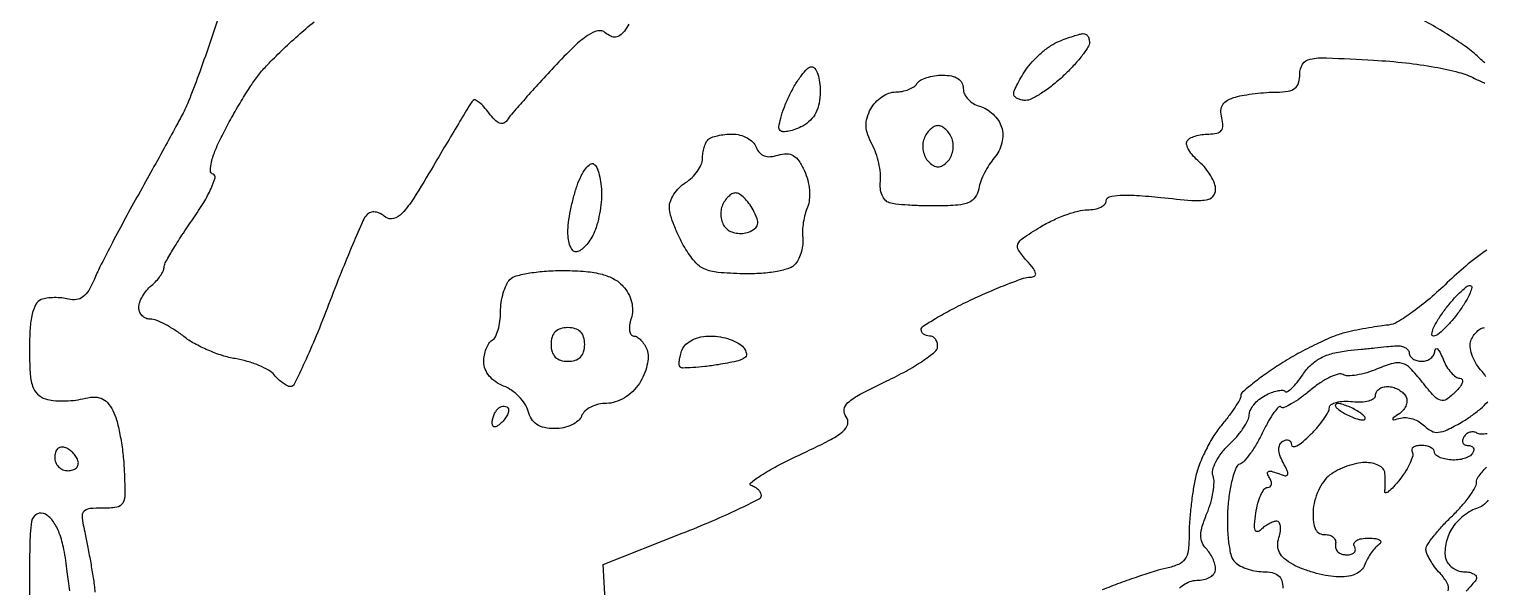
# Model space of a CAD drawing. Extents: x 0 to 102, y 0 to 135.
# Drawn here: x 0 to 14.63, y 107.97 to 113.57 of the extents above; entities that cross this region are included whole.
import ezdxf

# ---------------------------------------------------------------- set-up
doc = ezdxf.new("R2010")
doc.units = 0
doc.header["$MEASUREMENT"] = 0

msp = doc.modelspace()

# ---------------------------------------------------------------- linework, layer by layer
for points in [[(1.93012, 113.787, -0.005276), (1.823516, 113.460693, -0.005688), (1.712603, 113.144833, -0.005392), (1.611475, 112.876048, -0.027005), (1.545213, 112.7295, -0.004491), (1.473262, 112.593827, -0.001159), (1.35473, 112.376295, -0.001179), (1.218388, 112.12884, -0.0012), (1.081686, 111.8835, 0.003889), (0.947378, 111.639378, 0.004005), (0.818218, 111.395577, 0.003875), (0.709602, 111.182503, 0.016992), (0.650754, 111.054084, -0.036331), (0.596096, 110.946038, -0.094382), (0.538236, 110.881277, -0.128258), (0.472371, 110.853562, -0.100068), (0.394569, 110.857948, 0.03888), (0.325723, 110.870337, 0.029157), (0.248745, 110.873575, 0.029791), (0.175506, 110.868011, 0.057819), (0.11874, 110.853462, 0.180884), (0.065549, 110.806403, 0.063503), (0.028863, 110.709456, 0.042431), (0.006718, 110.563044, 0.016327), (0, 110.35735, 0.013385), (0.006425, 110.117395, 0.064753), (0.031169, 109.983592, 0.122352), (0.080465, 109.904203, 0.116596), (0.162005, 109.855383, 0.051851), (0.239231, 109.83943, 0.026189), (0.338621, 109.83468, 0.025693), (0.44282, 109.840521, 0.034648), (0.535754, 109.857109, -0.045483), (0.642673, 109.873816, -0.109263), (0.721469, 109.861619, -0.118599), (0.783793, 109.818307, -0.059064), (0.839146, 109.739006, -0.057368), (0.875899, 109.646125, -0.017443), (0.910057, 109.498439, -0.017217), (0.937051, 109.328998, -0.017978), (0.951848, 109.160529, -0.009553), (0.960293, 108.901134, -0.127095), (0.937821, 108.809066, -0.236251), (0.877677, 108.766619, -0.041571), (0.735457, 108.757007, 0.025702), (0.609604, 108.752502, 0.158569), (0.550756, 108.727504, 0.223099), (0.528924, 108.678029, 0.055198), (0.541061, 108.587807, -0.01105), (0.561392, 108.497696, -0.003405), (0.588102, 108.361025, -0.003405), (0.615906, 108.207686, -0.003731), (0.640749, 108.05859, -0.019792), (0.658226, 107.911253, -0.019874)], [(6.029146, 113.62395, -0.04242), (5.983008, 113.553307, -0.06465), (5.938292, 113.509219, -0.141253), (5.893798, 113.492035, -0.136904), (5.846029, 113.500935, -0.059169), (5.791239, 113.536405, 0.232278), (5.716669, 113.554358, 0.092808), (5.617508, 113.511814, 0.045854), (5.4797, 113.399915, 0.011051), (5.273713, 113.189615, 0.003343), (5.112606, 113.015374, 0.004307), (4.967049, 112.853038, 0.003307), (4.84726, 112.715275, 0.03733), (4.80439, 112.65703, -0.150358), (4.76978, 112.627133, -0.20051), (4.728688, 112.626385, -0.108789), (4.679542, 112.659597, -0.032112), (4.620957, 112.729779, 0.024711), (4.571038, 112.791411, 0.042899), (4.523102, 112.836505, 0.057466), (4.483506, 112.861016, 0.335594), (4.46101, 112.856267, 0.04177), (4.4368, 112.823178, 0.000841), (4.328933, 112.645851, 0.001986), (4.204024, 112.43787, 0.001332), (4.062814, 112.199171, -0.007403), (3.865014, 111.873892, -0.04759), (3.747683, 111.721539, -0.133503), (3.660414, 111.667554, -0.250362), (3.581335, 111.683756, 0.057281), (3.528377, 111.718323, 0.086195), (3.47569, 111.734154, 0.10633), (3.428975, 111.729846, 0.135056), (3.392711, 111.706485, 0.078897), (3.35422, 111.646768, 0.003188), (3.251659, 111.409956, 0.005519), (3.134693, 111.126445, 0.003874), (3.00903, 110.80485, -0.006703), (2.88341, 110.488654, -0.010694), (2.766707, 110.2223, -0.004787), (2.662087, 110.002312, -0.286826), (2.626392, 109.98, -0.118187), (2.593839, 109.987803, -0.036341), (2.550305, 110.01409, -0.034091), (2.504252, 110.051638, -0.031485), (2.462404, 110.096051, 0.090229), (2.405259, 110.143998, 0.030516), (2.307415, 110.192124, 0.029196), (2.190433, 110.233206, 0.029628), (2.07003, 110.260145, -0.03724), (1.940512, 110.291199, -0.023989), (1.795843, 110.345279, -0.0241), (1.658655, 110.412209, -0.041131), (1.552375, 110.482495, 0.022911), (1.459062, 110.549211, 0.024419), (1.361949, 110.605598, 0.024964), (1.274224, 110.645546, 0.09463), (1.215291, 110.6568, -0.099967), (1.171217, 110.665701, -0.098158), (1.133725, 110.691034, -0.097723), (1.108613, 110.728863, -0.098117), (1.0998, 110.773341, -0.086594), (1.108918, 110.825597, -0.04354), (1.137077, 110.886585, -0.041499), (1.178144, 110.946291, -0.048188), (1.2267, 110.9952, 0.031936), (1.275264, 111.041042, 0.034366), (1.316323, 111.091644, 0.036664), (1.345041, 111.139588, 0.117124), (1.3536, 111.175626, -0.127355), (1.365781, 111.222675, -0.007592), (1.439545, 111.350947, -0.011017), (1.534099, 111.502066, -0.007883), (1.646179, 111.666991, 0.016736), (1.753154, 111.830559, 0.030853), (1.827099, 111.971205, 0.035658), (1.866066, 112.077604, 0.401972), (1.846988, 112.113837, -0.320409), (1.820376, 112.150421, -0.062251), (1.830352, 112.236338, -0.040693), (1.871738, 112.360695, -0.01682), (1.946737, 112.521564, -0.010289), (2.032115, 112.681452, -0.008252), (2.130341, 112.850044, -0.008356), (2.226373, 113.002961, -0.02095), (2.30283, 113.1102, -0.027382), (2.392555, 113.213329, -0.009049), (2.535046, 113.354838, -0.00898), (2.699013, 113.506333, -0.010074), (2.862251, 113.64601, 0.003917)], [(14.635352, 113.232611, 0.015612), (14.53005, 113.327307, 0.025228), (14.394697, 113.430362, 0.012114), (14.21161, 113.54929, 0.011977), (14.014156, 113.664425, 0.01676)], [(5.797761, 107.710546), (5.770365, 108.190591), (6.565282, 108.505162, 0.006667), (6.870002, 108.630472, 0.010624), (7.126693, 108.746564, 0.004746), (7.338728, 108.850423, 0.283724), (7.3602, 108.885217, 0.132616), (7.352764, 108.912759, 0.066949), (7.330519, 108.941358, 0.05922), (7.2978, 108.966631, 0.054469), (7.259157, 108.984381, -0.59385), (7.253956, 109.013411, -0.027063), (7.35713, 109.08741, -0.021765), (7.520376, 109.181868, -0.010836), (7.734575, 109.287821, 0.008033), (8.039298, 109.436432, 0.05329), (8.180972, 109.528505, 0.159621), (8.228775, 109.602846, 0.241433), (8.212405, 109.676424, -0.214002), (8.192424, 109.748317, -0.176562), (8.230923, 109.818774, -0.060505), (8.354026, 109.903052, -0.009219), (8.621039, 110.035684, 0.015587), (8.815682, 110.135478, 0.022509), (8.980544, 110.236542, 0.019401), (9.105405, 110.328298, 0.21788), (9.132553, 110.38185, 0.078918), (9.12779, 110.422245, 0.093998), (9.110701, 110.456536, 0.105355), (9.084126, 110.479428, 0.125949), (9.0522, 110.4876, -0.073539), (9.019874, 110.49238, -0.087949), (8.992451, 110.506278, -0.100581), (8.974119, 110.526937, -0.132085), (8.9676, 110.551185, -0.252989), (8.985943, 110.585118, -0.009559), (9.112243, 110.664393, -0.015187), (9.271291, 110.753573, -0.009874), (9.460003, 110.847285, -0.008156), (9.656823, 110.936328, -0.010449), (9.84093, 111.011499, -0.008519), (9.996561, 111.068257, -0.08336), (10.065315, 111.0798, 0.130466), (10.106447, 111.090719, 0.328205), (10.11832, 111.117478, 0.112155), (10.09581, 111.165291, 0.018042), (10.029029, 111.244659, -0.033733), (9.946256, 111.349539, -0.250139), (9.939476, 111.410669, -0.151011), (9.986896, 111.469368, -0.01101), (10.163967, 111.582743, -0.026055), (10.286722, 111.649072, -0.023169), (10.420551, 111.705176, -0.023849), (10.545756, 111.74431, -0.063484), (10.63845, 111.756284, 0.046013), (10.711308, 111.763125, 0.06588), (10.772885, 111.783336, 0.085856), (10.814458, 111.813017, 0.197377), (10.8288, 111.847934, -0.342637), (10.858366, 111.886013, -0.047902), (10.963653, 111.902428, -0.031295), (11.131302, 111.901818, -0.010119), (11.3787, 111.880378, 0.006908), (11.688802, 111.851496, 0.055355), (11.83197, 111.856014, 0.166189), (11.901131, 111.891277, 0.194893), (11.9286, 111.959072, 0.092317), (11.916901, 112.021896, 0.041496), (11.880171, 112.097707, 0.039212), (11.826817, 112.17364, 0.042981), (11.763734, 112.237819, -0.035153), (11.703756, 112.29696, -0.049432), (11.659916, 112.357933, -0.060441), (11.63685, 112.411912, -0.212276), (11.641827, 112.448491, -0.132832), (11.670348, 112.475227, -0.04479), (11.723301, 112.497582, -0.040814), (11.789078, 112.512869, -0.036712), (11.85886, 112.518, 0.051088), (11.940248, 112.526338, 0.172584), (11.985245, 112.553677, 0.180158), (12.001745, 112.602398, 0.056513), (11.990595, 112.679903, -0.072769), (11.98211, 112.756385, -0.137468), (12.000779, 112.815067, -0.126138), (12.048766, 112.858761, -0.056433), (12.128778, 112.890248, -0.023828), (12.21452, 112.908929, -0.011852), (12.324613, 112.924799, -0.011736), (12.439696, 112.935881, -0.016892), (12.54195, 112.939845, 0.036777), (12.657881, 112.948963, 0.128724), (12.72612, 112.978463, 0.160752), (12.762581, 113.033163, 0.067391), (12.7746, 113.121934, -0.141673), (12.803395, 113.221518, -0.208829), (12.877654, 113.271899, -0.056522), (13.044234, 113.283821, -0.00387), (13.517637, 113.260503, -0.013065), (13.840544, 113.233613, -0.01731), (14.132415, 113.191341, -0.018979), (14.374045, 113.13822, -0.055781), (14.532837, 113.077396, 0.021769), (14.637276, 113.029027, 0.042023)], [(14.654164, 111.35236, 0.017357), (14.443786, 111.190788, 0.020888), (14.258215, 111.024246, -0.017023), (14.084824, 110.866199, -0.020444), (13.911054, 110.73016, -0.019597), (13.757616, 110.628722, -0.113558), (13.666015, 110.598488, 0.01429), (13.582238, 110.588282, 0.005944), (13.469764, 110.569935, 0.005875), (13.349686, 110.547422, 0.007558), (13.2399, 110.523769, 0.041026), (13.115083, 110.48388, 0.014288), (12.94261, 110.406878, 0.014081), (12.756719, 110.310894, 0.01595), (12.58425, 110.208283, 0.010534), (12.430269, 110.105259, 0.015684), (12.300443, 110.008174, 0.010694), (12.198646, 109.923323, 0.21695), (12.1824, 109.887643, -0.133001), (12.172363, 109.850579, -0.013459), (12.123737, 109.772293, -0.016104), (12.05918, 109.680891, -0.012157), (11.982697, 109.584641, 0.037251), (11.901743, 109.471558, 0.023376), (11.82372, 109.328768, 0.023428), (11.759747, 109.180158, 0.039092), (11.721933, 109.0494, 0.015059), (11.698597, 108.916052, 0.009557), (11.679086, 108.759542, 0.009598), (11.665809, 108.605022, 0.017489), (11.661815, 108.478451, -0.03174), (11.652949, 108.330926, -0.121734), (11.620295, 108.245667, -0.140335), (11.554614, 108.192127, -0.047635), (11.436129, 108.154192, 0.021041), (11.320754, 108.123902, 0.006714), (11.151816, 108.06937, 0.006686), (10.96507, 108.003513, 0.007412), (10.7865, 107.934819, 0.012709)], [(14.646708, 110.078818, 0.04415), (14.5935, 110.1492, -0.051855), (14.540817, 110.221161, -0.051794), (14.504044, 110.302449, -0.056673), (14.487563, 110.380496, -0.115838), (14.495984, 110.442149, -0.054301), (14.521557, 110.491887, -0.057212), (14.556861, 110.533998, -0.063884), (14.596079, 110.562664, -0.126572), (14.633145, 110.5722, -0.095925)], [(11.566748, 107.953573, -0.06679), (11.620656, 107.995851, -0.063256), (11.687302, 108.024449, -0.069863), (11.756745, 108.0342, 0.062134), (11.822457, 108.042397, 0.08044), (11.878118, 108.066507, 0.097928), (11.915371, 108.102236, 0.153961), (11.9286, 108.14418, 0.070727), (11.921613, 108.193325, 0.038874), (11.900161, 108.250292, 0.037841), (11.868842, 108.305825, 0.049102), (11.831787, 108.350973, -0.102165), (11.792029, 108.411423, -0.101692), (11.779378, 108.482778, -0.068467), (11.794716, 108.575495, -0.023013), (11.841421, 108.704774, 0.028602), (11.878784, 108.811925, 0.029666), (11.903139, 108.921349, 0.03106), (11.912599, 109.017974, 0.100814), (11.902045, 109.081175, -0.15734), (11.898818, 109.140561, -0.053661), (11.930016, 109.22219, -0.046991), (11.986395, 109.310893, -0.039147), (12.061611, 109.393541, 0.025803), (12.140225, 109.475428, 0.029102), (12.206667, 109.561885, 0.030241), (12.25374, 109.641028, 0.119594), (12.267, 109.69567, -0.117218), (12.278399, 109.743624, -0.054438), (12.313435, 109.797628, -0.049683), (12.364609, 109.848989, -0.049177), (12.425077, 109.889447, -0.02971), (12.488677, 109.918769, -0.040671), (12.549045, 109.936869, -0.046267), (12.598522, 109.942711, -0.205433), (12.625117, 109.932083, 0.350155), (12.650127, 109.929276, 0.047332), (12.69497, 109.963824, 0.037953), (12.748476, 110.021967, 0.021998), (12.803988, 110.099066, -0.059751), (12.885048, 110.195421, -0.065946), (12.984145, 110.266218, -0.059391), (13.107066, 110.313894, -0.036848), (13.259597, 110.341285, -0.000337), (13.392473, 110.355066, -0.000317), (13.528171, 110.368961, -0.000315), (13.648528, 110.381131, -0.001095), (13.72635, 110.388778, -0.055126), (13.782995, 110.387964, -0.079978), (13.83091, 110.373971, -0.104893), (13.862878, 110.349529, -0.17913), (13.8744, 110.3184, 0.148195), (13.884177, 110.286137, 0.098894), (13.911677, 110.258651, 0.082425), (13.952786, 110.240119, 0.064853), (14.0013, 110.2338, 0.081167), (14.050177, 110.241787, 0.087852), (14.092498, 110.264864, 0.095222), (14.121801, 110.299201, 0.117011), (14.133562, 110.33955, -0.209872), (14.143415, 110.359217, -0.392017), (14.159825, 110.358321, -0.077688), (14.185494, 110.321901, -0.019179), (14.215436, 110.25495, 0.03936), (14.251604, 110.182108, 0.047308), (14.2969, 110.120515, 0.054107), (14.344085, 110.077943, 0.157776), (14.385317, 110.0646, -0.271545), (14.407399, 110.051652, -0.211269), (14.410057, 110.023398, -0.08427), (14.385954, 109.978294, -0.031629), (14.338425, 109.924339, -0.044231), (14.250943, 109.851102, -0.229249), (14.190418, 109.841466, -0.13849), (14.126149, 109.882485, -0.013594), (14.006535, 110.024402, 0.021477), (13.885057, 110.164006, 0.132753), (13.804594, 110.213096, 0.143549), (13.713489, 110.212977, 0.026566), (13.55366, 110.156515, -0.025696), (13.447589, 110.118837, -0.031278), (13.344907, 110.095076, -0.032691), (13.258353, 110.086434, -0.147997), (13.209869, 110.099317, 0.212564), (13.162158, 110.105782, 0.040509), (13.078364, 110.073745, 0.036849), (12.979578, 110.017206, 0.02651), (12.878104, 109.940625, -0.017469), (12.779477, 109.863355, -0.027774), (12.68947, 109.805141, -0.026574), (12.615948, 109.768216, -0.308705), (12.585916, 109.773884, 0.420079), (12.561151, 109.773637, 0.03395), (12.514823, 109.718359, 0.029974), (12.460516, 109.633584, 0.016687), (12.404234, 109.524528, -0.02022), (12.344271, 109.410327, -0.024662), (12.278808, 109.308923, -0.02436), (12.216657, 109.230678, -0.133043), (12.172046, 109.201049, 0.220965), (12.134053, 109.165177, 0.028683), (12.097843, 109.056571, 0.02904), (12.068188, 108.914936, 0.020399), (12.050701, 108.752963, 0.021301), (12.046652, 108.585382, 0.02488), (12.057496, 108.426601, 0.024988), (12.07976, 108.295255, 0.119274), (12.112973, 108.227418, 0.087056), (12.161985, 108.185766, 0.043479), (12.235723, 108.150706, 0.041409), (12.320635, 108.126826, 0.047881), (12.404259, 108.1188, -0.049996), (12.496804, 108.109523, -0.121804), (12.558343, 108.080384, -0.142822), (12.593369, 108.029451, -0.079844), (12.6054, 107.954593, -0.041429)], [(14.659899, 109.505431, -0.046228), (14.596722, 109.500186, -0.136848), (14.555297, 109.512168, 0.110878), (14.521844, 109.523728, 0.100005), (14.485302, 109.520523, 0.094771), (14.451287, 109.502995, 0.088338), (14.425153, 109.47378, 0.086767), (14.41202, 109.440945, 0.165631), (14.415408, 109.413057, 0.179156), (14.434681, 109.394478, 0.103494), (14.4666, 109.3878, -0.092754), (14.498953, 109.381746, -0.171212), (14.51902, 109.36453, -0.174401), (14.523629, 109.338798, -0.096671), (14.512227, 109.308583, -0.12701), (14.481482, 109.279094, -0.053415), (14.428437, 109.256344, -0.048179), (14.363452, 109.243025, -0.045293), (14.295734, 109.241987, -0.037536), (14.231587, 109.251696, -0.054159), (14.177413, 109.270462, -0.068737), (14.140241, 109.29476, -0.21696), (14.1282, 109.321203, 0.189552), (14.1182, 109.346633, 0.088705), (14.089456, 109.368237, 0.068521), (14.046782, 109.38289, 0.04852), (13.996307, 109.3878, 0.049341), (13.948636, 109.383084, 0.107366), (13.915106, 109.368467, 0.183704), (13.900888, 109.346878, 0.195596), (13.90509, 109.321985, -0.209191), (13.910566, 109.283447, -0.038138), (13.885435, 109.214069, -0.035312), (13.841164, 109.131934, -0.025543), (13.78106, 109.047035, -0.014947), (13.718477, 108.97228, -0.03985), (13.668302, 108.924185, -0.129379), (13.640005, 108.911301, -0.508996), (13.628495, 108.9225, 0.021943), (13.632449, 108.962449, 0.010909), (13.634127, 109.013313, 0.010806), (13.633574, 109.066187, 0.015598), (13.630618, 109.11285, 0.166855), (13.612423, 109.153042, 0.085193), (13.567628, 109.186746, 0.069184), (13.503808, 109.2091, 0.053275), (13.43025, 109.215909, 0.051093), (13.345602, 109.206026, 0.030742), (13.248336, 109.178079, 0.030558), (13.154047, 109.137952, 0.046123), (13.078268, 109.090902, 0.077104), (13.015803, 109.026364, 0.045333), (12.961893, 108.933197, 0.044099), (12.923893, 108.827732, 0.056691), (12.909068, 108.7258, 0.03296), (12.912851, 108.616926, 0.09277), (12.934232, 108.54412, 0.148936), (12.973108, 108.503735, 0.144393), (13.0284, 108.491258, -0.084413), (13.075254, 108.486388, -0.118773), (13.11181, 108.466015, -0.134002), (13.132253, 108.433373, -0.12324), (13.13415, 108.39375, 0.127531), (13.13642, 108.353475, 0.125265), (13.157956, 108.319064, 0.109766), (13.196118, 108.295997, 0.081436), (13.244893, 108.288, 0.066118), (13.291561, 108.294198, 0.138808), (13.322683, 108.312851, 0.191142), (13.333632, 108.340482, 0.139169), (13.3245, 108.3726, -0.229941), (13.321227, 108.404716, -0.175006), (13.344247, 108.432214, -0.092833), (13.395519, 108.450477, -0.040942), (13.467557, 108.455905, -0.028461), (13.53819, 108.451411, -0.106634), (13.579961, 108.436967, -0.328211), (13.588557, 108.416123, -0.183849), (13.572129, 108.392455, 0.059579), (13.533674, 108.358765, 0.029346), (13.493056, 108.307883, 0.028625), (13.456574, 108.249403, 0.037009), (13.430411, 108.191831, -0.112981), (13.392728, 108.134009, -0.091531), (13.330869, 108.092978, -0.073484), (13.245912, 108.070704, -0.04294), (13.140482, 108.068186, -0.032485), (13.034814, 108.081668, -0.020893), (12.914591, 108.110277, -0.020996), (12.7988, 108.148314, -0.036591), (12.707084, 108.190658, -0.045855), (12.620572, 108.249504, -0.100138), (12.57023, 108.311476, -0.118168), (12.552652, 108.381084, -0.080033), (12.564735, 108.462352, 0.039219), (12.579387, 108.525228, 0.07005), (12.579952, 108.578211, 0.109946), (12.567193, 108.613358, 0.256292), (12.543421, 108.6264, 0.088284), (12.509123, 108.620296, 0.036361), (12.465964, 108.600768, 0.034538), (12.421587, 108.572533, 0.037442), (12.382782, 108.539142, -0.155064), (12.348184, 108.52123, -0.380858), (12.325797, 108.535195, -0.092886), (12.319899, 108.593979, -0.015126), (12.333164, 108.708342, -0.028789), (12.353413, 108.806572, -0.042323), (12.383245, 108.889465, -0.050014), (12.417448, 108.947843, -0.239652), (12.450795, 108.9648, 0.158048), (12.476055, 108.972989, 0.191255), (12.489319, 108.993874, 0.126906), (12.487252, 109.025851, 0.059207), (12.469615, 109.063777, -0.060158), (12.450706, 109.104638, -0.361459), (12.458772, 109.124805, -0.192656), (12.488891, 109.128314, -0.025444), (12.551179, 109.107981, 0.025042), (12.626497, 109.083327, 0.352824), (12.650805, 109.093954, 0.232745), (12.651549, 109.126361, 0.014252), (12.607129, 109.21537, -0.036691), (12.574049, 109.289835, -0.084092), (12.563279, 109.350077, -0.121172), (12.574231, 109.396427, -0.136847), (12.605171, 109.429959, -0.082305), (12.637585, 109.443257, -0.160874), (12.665082, 109.440667, -0.182511), (12.683355, 109.422806, -0.109374), (12.69, 109.392793, 0.41231), (12.706823, 109.37586, 0.123963), (12.745915, 109.385433, 0.052487), (12.807178, 109.426604, 0.022206), (12.88035, 109.49355, 0.019965), (12.953356, 109.572631, 0.023896), (13.015317, 109.652836, 0.02362), (13.060317, 109.724176, 0.124162), (13.072511, 109.7685, -0.254575), (13.090045, 109.799126, -0.074859), (13.141599, 109.821095, -0.055053), (13.216595, 109.831924, -0.034642), (13.305161, 109.828748, 0.03594), (13.393594, 109.825806, 0.057475), (13.468191, 109.837341, 0.079385), (13.518926, 109.860406, 0.251531), (13.536, 109.892198, -0.137669), (13.545397, 109.92568, -0.100178), (13.57181, 109.954208, -0.086046), (13.611317, 109.973414, -0.070326), (13.657907, 109.98, -0.068085), (13.70885, 109.973031, -0.052427), (13.76108, 109.95237, -0.053432), (13.806711, 109.921937, -0.08074), (13.837946, 109.885941, -0.125085), (13.851197, 109.843806, -0.094557), (13.844753, 109.795548, -0.084768), (13.81966, 109.74855, -0.075314), (13.779489, 109.710301, 0.004852), (13.714264, 109.663711, 0.293144), (13.709278, 109.650877, 0.426293), (13.718722, 109.644889, 0.006324), (13.789045, 109.663108, -0.090802), (13.845664, 109.667934, -0.055635), (13.911419, 109.65411, -0.05339), (13.975793, 109.624971, -0.063501), (14.0285, 109.584185, 0.078832), (14.099001, 109.532991, 0.142565), (14.168525, 109.519801, 0.088954), (14.256658, 109.544493, 0.018809), (14.398239, 109.619687, 0.022177), (14.499563, 109.684658, 0.023988), (14.59201, 109.756776, 0.024413), (14.66471, 109.825774, 0.096709)], [(14.266348, 107.927435, 0.205956), (14.257837, 108.002414, 0.05413), (14.185294, 108.102453, -0.02406), (14.131059, 108.168507, -0.026433), (14.085223, 108.237488, -0.027164), (14.052717, 108.30003, -0.106653), (14.0436, 108.342284, -0.147536), (14.057394, 108.388015, -0.018746), (14.118154, 108.472513, -0.020658), (14.200208, 108.569497, -0.015827), (14.2974, 108.6687, 0.019671), (14.39457, 108.769417, 0.024206), (14.476646, 108.870968, 0.023721), (14.53613, 108.960992, 0.134927), (14.5512, 109.015819, -0.164498), (14.569932, 109.071216, -0.021547), (14.650723, 109.168067, -0.023173)], [(0.407311, 107.927274, -0.011298), (0.380782, 108.118092, 0.018213), (0.346315, 108.343154, 0.043196), (0.300382, 108.50612, 0.060062), (0.240431, 108.620981, 0.103246), (0.162791, 108.695369, 0.270982), (0.075453, 108.697902, 0.234356), (0.022245, 108.621794, 0.035473), (0.003009, 108.378227, 0.001974), (0, 107.616276, 0.003132)], [(14.670671, 108.837443, -0.068965), (14.615813, 108.785601, -0.078182), (14.55111, 108.753272, 0.062437), (14.479635, 108.720314, 0.038365), (14.404811, 108.665363, 0.037973), (14.338052, 108.598517, 0.054413), (14.290796, 108.52946, 0.044883), (14.259376, 108.455494, 0.039692), (14.240069, 108.374005, 0.041798), (14.234715, 108.297374, 0.088382), (14.24593, 108.239089, 0.085123), (14.27326, 108.193105, 0.066202), (14.316587, 108.154135, 0.066103), (14.368668, 108.127792, 0.084266), (14.421645, 108.1188, -0.043236), (14.471242, 108.114503, -0.062959), (14.513143, 108.101606, -0.082587), (14.541517, 108.082644, -0.207101), (14.5512, 108.060268, -0.178515), (14.538129, 108.024825, -0.007708), (14.449056, 107.923682, -0.012327)]]:
    msp.add_lwpolyline(points, format="xyb")
for points in [[(10.59615, 113.527838, -0.149181), (10.620325, 113.522638, -0.109401), (10.640962, 113.504318, -0.089871), (10.654857, 113.475377, -0.067192), (10.6596, 113.440242, -0.145033), (10.64476, 113.390157, -0.021026), (10.582418, 113.302492, -0.022353), (10.497463, 113.202629, -0.017459), (10.396853, 113.101842, -0.020522), (10.287608, 113.007882, -0.024163), (10.176639, 112.928499, -0.024078), (10.077957, 112.871405, -0.119655), (10.016153, 112.8564, -0.053805), (9.971028, 112.86127, -0.073552), (9.932849, 112.875722, -0.093277), (9.907221, 112.897077, -0.17425), (9.8982, 112.922176, -0.104427), (9.905944, 112.95885, -0.01645), (9.938136, 113.025647, -0.017655), (9.9821, 113.102915, -0.014603), (10.034152, 113.182051, -0.03783), (10.099464, 113.261729, -0.027119), (10.183424, 113.340625, -0.027553), (10.272134, 113.407364, -0.05163), (10.351402, 113.449312, -0.008686), (10.425465, 113.477715, -0.009589), (10.498082, 113.502559, -0.009059), (10.56077, 113.521426, -0.047515)], [(7.866431, 113.1948, -0.250688), (7.899446, 113.177137, -0.064613), (7.927147, 113.121121, -0.050062), (7.94614, 113.040058, -0.03254), (7.9524, 112.943977, -0.047399), (7.941395, 112.828148, -0.070869), (7.908409, 112.732144, -0.078196), (7.853043, 112.655974, -0.073832), (7.775954, 112.598722, -0.031857), (7.704718, 112.56625, -0.042868), (7.636588, 112.546782, -0.049403), (7.580491, 112.541497, -0.197664), (7.549292, 112.554508, -0.237769), (7.537462, 112.590383, -0.026996), (7.555155, 112.676641, -0.02801), (7.589521, 112.783081, -0.019168), (7.639769, 112.899762, -0.022145), (7.69993, 113.012755, -0.030395), (7.764387, 113.108133, -0.030872), (7.824702, 113.177347, -0.200699)], [(9.184093, 113.1102, -0.048616), (9.272236, 113.101609, -0.096314), (9.337054, 113.075242, -0.126191), (9.376355, 113.032317, -0.123193), (9.3906, 112.97538, 0.112624), (9.403099, 112.920592, 0.075689), (9.439479, 112.867381, 0.070113), (9.493398, 112.823778, 0.071179), (9.556998, 112.797045, -0.074498), (9.624563, 112.768121, -0.052565), (9.690005, 112.717513, -0.052431), (9.743646, 112.654183, -0.07279), (9.776123, 112.587403, -0.076803), (9.787883, 112.511658, -0.058455), (9.778146, 112.428131, -0.05722), (9.748884, 112.347252, -0.065977), (9.703059, 112.279287, 0.038652), (9.652591, 112.212585, 0.025737), (9.60502, 112.129306, 0.025938), (9.567009, 112.043189, 0.045228), (9.545951, 111.9681, -0.103491), (9.51093, 111.882723, -0.145203), (9.447605, 111.830788, -0.080656), (9.336611, 111.803915, -0.016728), (9.135367, 111.795231, -0.008787), (8.98207, 111.796441, -0.009937), (8.835084, 111.803111, -0.009252), (8.710649, 111.813553, -0.052588), (8.645715, 111.827211, -0.139053), (8.605141, 111.854302, -0.078659), (8.57407, 111.905122, -0.06819), (8.556835, 111.97108, -0.05972), (8.556826, 112.04238, 0.055084), (8.557578, 112.12488, 0.029923), (8.541329, 112.225081, 0.029432), (8.512305, 112.326228, 0.040904), (8.473885, 112.41225, -0.041621), (8.430025, 112.510829, -0.074344), (8.413565, 112.597815, -0.079188), (8.423669, 112.682001, -0.053526), (8.46, 112.7718, -0.066545), (8.506618, 112.83651, -0.055538), (8.571315, 112.891297, -0.057649), (8.643403, 112.928509, -0.090584), (8.711784, 112.941, 0.047702), (8.777336, 112.947268, 0.04668), (8.841012, 112.965851, 0.05056), (8.893681, 112.993156, 0.109917), (8.9253, 113.0256, -0.130646), (8.959704, 113.058129, -0.045439), (9.022888, 113.085349, -0.041396), (9.101212, 113.103953, -0.037634)], [(7.069149, 112.518, -0.065038), (7.144962, 112.508097, -0.061745), (7.217132, 112.47901, -0.066389), (7.274967, 112.436036, -0.108616), (7.308432, 112.385267, 0.092075), (7.341546, 112.331261, 0.123551), (7.38903, 112.299381, 0.106855), (7.451442, 112.291061, 0.056796), (7.528298, 112.30615, -0.074249), (7.613931, 112.319891, -0.137833), (7.68136, 112.301732, -0.112182), (7.73852, 112.247357, -0.039874), (7.793637, 112.148179, -0.045865), (7.826182, 112.05495, -0.040583), (7.842885, 111.953429, -0.042649), (7.84257, 111.857819, -0.080168), (7.82362, 111.783145, 0.03859), (7.799564, 111.713232, 0.025333), (7.78234, 111.629803, 0.025494), (7.773802, 111.54635, 0.043923), (7.77637, 111.476606, -0.057269), (7.777049, 111.409971, -0.040524), (7.763257, 111.336365, -0.040979), (7.73816, 111.267215, -0.06576), (7.704802, 111.214173, -0.136673), (7.640526, 111.169592, -0.036594), (7.519217, 111.137114, -0.031776), (7.361526, 111.117315, -0.02028), (7.176709, 111.113467, -0.016516), (6.923008, 111.126866, -0.084004), (6.786573, 111.1622, -0.113434), (6.689725, 111.235356, -0.042022), (6.590663, 111.3759, -0.0208), (6.533291, 111.483882, -0.019581), (6.48383, 111.598425, -0.019982), (6.448078, 111.703313, -0.061731), (6.435783, 111.777033, -0.098696), (6.445794, 111.841181, -0.05526), (6.481119, 111.912127, -0.052072), (6.534544, 111.978677, -0.058082), (6.5988, 112.030033, 0.051783), (6.663524, 112.080445, 0.048123), (6.718298, 112.144244, 0.051524), (6.755755, 112.211161, 0.102189), (6.768, 112.27045, -0.037284), (6.772161, 112.326177, -0.034476), (6.784567, 112.382185, -0.036303), (6.802729, 112.430509, -0.088564), (6.8244, 112.4616, -0.109444), (6.858554, 112.483365, -0.030728), (6.91956, 112.501432, -0.02942), (6.992909, 112.513847, -0.027217)], [(9.1368, 112.6026, 0.125507), (9.098646, 112.592869, 0.064084), (9.058355, 112.563653, 0.057495), (9.022155, 112.52072, 0.054869), (8.996011, 112.470013, 0.078522), (8.983702, 112.412173, 0.061901), (8.98823, 112.348223, 0.06262), (9.00811, 112.288114, 0.085436), (9.040967, 112.241593, 0.055992), (9.091775, 112.201048, 0.141346), (9.1368, 112.18806, 0.141346), (9.181825, 112.201048, 0.055992), (9.232633, 112.241593, 0.085436), (9.26549, 112.288114, 0.06262), (9.28537, 112.348223, 0.061901), (9.289898, 112.412173, 0.078522), (9.277589, 112.470013, 0.054869), (9.251445, 112.52072, 0.057495), (9.215245, 112.563653, 0.064084), (9.174954, 112.592869, 0.125507)], [(5.676441, 112.216807, -0.157029), (5.70595, 112.182176, -0.036565), (5.73037, 112.108756, -0.034231), (5.747191, 112.016086, -0.02779), (5.7528, 111.915245, -0.029276), (5.74639, 111.805868, -0.022366), (5.727074, 111.687529, -0.022821), (5.698855, 111.577998, -0.048439), (5.665223, 111.497238, -0.035873), (5.62569, 111.434615, -0.041844), (5.579396, 111.381669, -0.046488), (5.533436, 111.344823, -0.146758), (5.496023, 111.3336, -0.222389), (5.464779, 111.34822, -0.076656), (5.438377, 111.39202, -0.058296), (5.420373, 111.456322, -0.039155), (5.4144, 111.532476, -0.034052), (5.420878, 111.627485, -0.015208), (5.441672, 111.751164, -0.014973), (5.471687, 111.881151, -0.019642), (5.507241, 111.997675, -0.029591), (5.548339, 112.096364, -0.050984), (5.59524, 112.171904, -0.07277), (5.640446, 112.215562, -0.302851)], [(7.100768, 111.9258, 0.132022), (7.064777, 111.916128, 0.06277), (7.026301, 111.886853, 0.055741), (6.991329, 111.843926, 0.051509), (6.965611, 111.793213, 0.074237), (6.95288, 111.735796, 0.061205), (6.956159, 111.673093, 0.062849), (6.974189, 111.614817, 0.090199), (7.00488, 111.57048, 0.092371), (7.049483, 111.539889, 0.062887), (7.108565, 111.522171, 0.060842), (7.17245, 111.519345, 0.072396), (7.231262, 111.532611, 0.065919), (7.294767, 111.567144, 0.187579), (7.32148, 111.608798, 0.141176), (7.316822, 111.666104, 0.03246), (7.276272, 111.755345, 0.035565), (7.235147, 111.820577, 0.041622), (7.187087, 111.875729, 0.046223), (7.139446, 111.914131, 0.147569)], [(5.378918, 111.146264, -0.018978), (5.596712, 111.136034, -0.043474), (5.75846, 111.107972, -0.058593), (5.87915, 111.060364, -0.085823), (5.968859, 110.990163, -0.058122), (6.022499, 110.914939, -0.064578), (6.055103, 110.831953, -0.067075), (6.064697, 110.746214, -0.071324), (6.050824, 110.662863, 0.04073), (6.035386, 110.595695, 0.072545), (6.035405, 110.539083, 0.113517), (6.049998, 110.501598, 0.248295), (6.076448, 110.4876, -0.140518), (6.111439, 110.477568, -0.060753), (6.149479, 110.446821, -0.053401), (6.184569, 110.401884, -0.047501), (6.210968, 110.348779, -0.102002), (6.222076, 110.281281, -0.046268), (6.210177, 110.192111, -0.043201), (6.179557, 110.097008, -0.045584), (6.133469, 110.010379, -0.057647), (6.067081, 109.93079, -0.054601), (5.983135, 109.866798, -0.057055), (5.891441, 109.824939, -0.078727), (5.802201, 109.8108, 0.05864), (5.721905, 109.80135, 0.05925), (5.646294, 109.773523, 0.065205), (5.586434, 109.732461, 0.118785), (5.553006, 109.6839, -0.128896), (5.518111, 109.635307, -0.063427), (5.45338, 109.594277, -0.056588), (5.370789, 109.566429, -0.053088), (5.282235, 109.557, -0.050771), (5.179551, 109.567454, -0.094614), (5.102524, 109.599258, -0.10649), (5.04848, 109.654066, -0.07776), (5.014215, 109.732691, 0.080564), (4.981988, 109.805528, 0.049127), (4.923036, 109.879102, 0.047771), (4.84823, 109.94232, 0.060786), (4.768336, 109.984397, -0.061973), (4.688817, 110.026516, -0.067613), (4.624645, 110.085811, -0.073453), (4.58278, 110.155146, -0.09947), (4.5684, 110.226713, -0.046321), (4.574666, 110.294206, -0.046064), (4.593251, 110.359522, -0.050047), (4.620548, 110.413354, -0.112452), (4.653, 110.4453, 0.140547), (4.685583, 110.481131, 0.042361), (4.712749, 110.550344, 0.038741), (4.731365, 110.636875, 0.033629), (4.7376, 110.729473, -0.036369), (4.744571, 110.825181, -0.034109), (4.765355, 110.920998, -0.03595), (4.79577, 111.003381, -0.090209), (4.832085, 111.055845, -0.13288), (4.895606, 111.092315, -0.02328), (5.031692, 111.12138, -0.023819), (5.198804, 111.140893, -0.019401)], [(14.488271, 110.9952, -0.461629), (14.503824, 110.976952, -0.05942), (14.487765, 110.920646, -0.037191), (14.446118, 110.838838, -0.018388), (14.382, 110.7414, -0.019737), (14.306844, 110.644211, -0.025946), (14.230462, 110.562154, -0.02517), (14.161986, 110.502217, -0.168741), (14.119907, 110.4876, -0.44947), (14.102944, 110.506708, -0.069532), (14.117558, 110.562154, -0.040454), (14.159871, 110.643949, -0.019596), (14.226177, 110.7414, -0.01761), (14.303477, 110.838599, -0.023605), (14.38057, 110.920646, -0.021925), (14.44889, 110.981233, -0.172078)], [(5.4144, 110.5722, 0.072254), (5.340531, 110.561469, 0.124864), (5.2875, 110.5299, 0.124864), (5.255931, 110.476869, 0.072254), (5.2452, 110.403, 0.072254), (5.255931, 110.329131, 0.124864), (5.2875, 110.2761, 0.124864), (5.340531, 110.244531, 0.072254), (5.4144, 110.2338, 0.072254), (5.488269, 110.244531, 0.124864), (5.5413, 110.2761, 0.124864), (5.572869, 110.329131, 0.072254), (5.5836, 110.403, 0.072254), (5.572869, 110.476869, 0.124864), (5.5413, 110.5299, 0.124864), (5.488269, 110.561469, 0.072254)], [(6.851292, 110.4876, -0.04416), (6.948084, 110.479035, -0.040188), (7.045084, 110.453557, -0.042559), (7.128276, 110.41618, -0.092953), (7.181864, 110.371708, -0.132035), (7.20938, 110.311739, -0.2942), (7.190446, 110.267528, -0.096759), (7.110774, 110.23375, -0.012378), (6.927129, 110.199702, -0.009922), (6.790273, 110.180595, -0.014685), (6.669601, 110.169765, -0.009783), (6.570221, 110.16573, -0.204379), (6.543214, 110.176586, -0.189714), (6.533827, 110.198158, -0.038317), (6.53558, 110.240724, -0.035482), (6.545552, 110.292949, -0.026707), (6.56356, 110.348591, -0.115615), (6.6016, 110.4046, -0.073613), (6.667054, 110.449093, -0.063418), (6.753012, 110.477902, -0.049219)], [(4.80951, 109.76709, -0.212536), (4.818785, 109.742931, -0.080535), (4.810973, 109.706813, -0.061283), (4.788233, 109.664803, -0.041736), (4.75311, 109.62327, -0.034019), (4.71163, 109.587081, -0.131573), (4.68029, 109.574281, -0.290264), (4.660925, 109.583372, -0.142677), (4.653, 109.61058, -0.054831), (4.657136, 109.648185, -0.038674), (4.669567, 109.688888, -0.039129), (4.687794, 109.726433, -0.063896), (4.7094, 109.7544, -0.075941), (4.73424, 109.772656, -0.089268), (4.762072, 109.781393, -0.100736), (4.788496, 109.779415, -0.128169)], [(13.1553, 109.808209, 0.190341), (13.13565, 109.800447, 0.335455), (13.132828, 109.784119, 0.102785), (13.1541, 109.757871, 0.027796), (13.1976, 109.7262, 0.026766), (13.252396, 109.69481, 0.024204), (13.312074, 109.668281, 0.024967), (13.367871, 109.649792, 0.067616), (13.4091, 109.644191, 0.190341), (13.42875, 109.651953, 0.335455), (13.431572, 109.668281, 0.102785), (13.4103, 109.694529, 0.027796), (13.3668, 109.7262, 0.026766), (13.312004, 109.75759, 0.024204), (13.252326, 109.784119, 0.024967), (13.196529, 109.802608, 0.067616)], [(0.354262, 109.368413, 0.134046), (0.316043, 109.370526, 0.144529), (0.283311, 109.352715, 0.119977), (0.261349, 109.316619, 0.077096), (0.2538, 109.26795, 0.099038), (0.264026, 109.21683, 0.097945), (0.293148, 109.173348, 0.097945), (0.33663, 109.144226, 0.099038), (0.38775, 109.134, 0.077096), (0.436419, 109.141549, 0.119977), (0.472515, 109.163511, 0.144529), (0.490326, 109.196243, 0.134046), (0.488212, 109.234462, 0.068635), (0.468001, 109.275379, 0.04742), (0.435051, 109.315251, 0.04742), (0.395179, 109.348201, 0.068635)]]:
    msp.add_lwpolyline(points, format="xyb", close=True)

doc.saveas('drawing.dxf')
